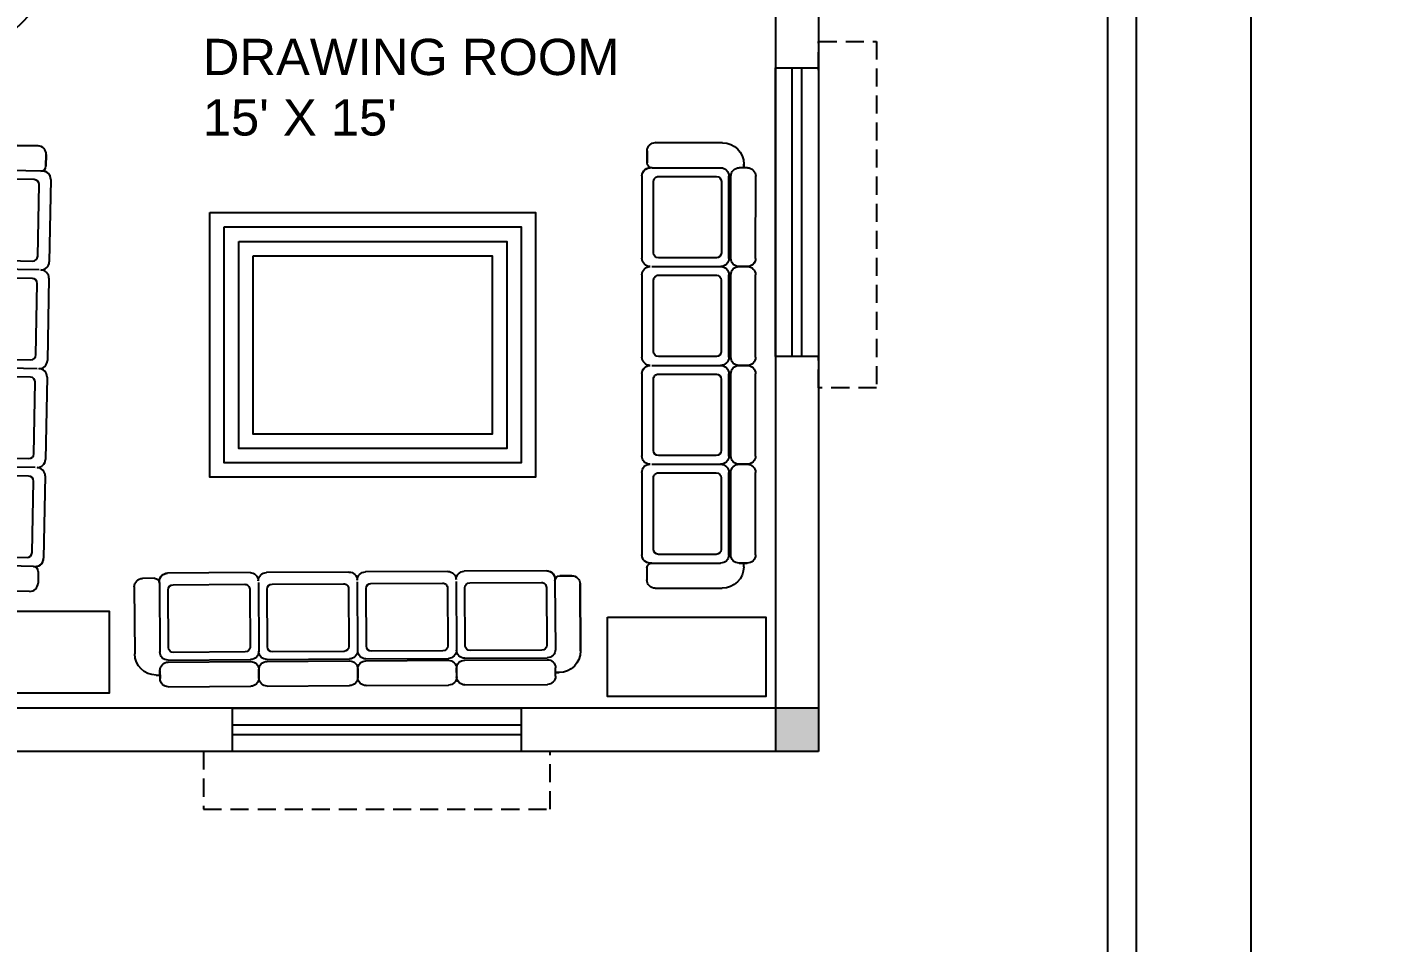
# Model space of a CAD drawing. Header units: inches. Extents: x 0 to 2330, y 0 to 1444.
# Drawn here: x 842.5 to 1122.8, y 446 to 636.3 of the extents above; entities that cross this region are included whole.
import ezdxf

# ---------------------------------------------------------------- set-up
doc = ezdxf.new("R2010")
doc.units = ezdxf.units.IN
doc.header["$MEASUREMENT"] = 0
doc.linetypes.add('HIDDEN', pattern=[0.375, 0.25, -0.125])
for name, color, linetype in [('BOUNDRY WALL', 41, 'Continuous'), ('CHAJJA', 31, 'HIDDEN'), ('dIMENSIONS', 40, 'Continuous'), ('DOOR', 1, 'Continuous'), ('FURNITURE', 63, 'Continuous'), ('WALLS', 7, 'Continuous'), ('WINDOW', 80, 'Continuous')]:
    doc.layers.add(name, color=color, linetype=linetype)
doc.styles.get("Standard").update_dxf_attribs({"font": 'arial.ttf'})
doc.dimstyles.get("Standard").update_dxf_attribs({"dimtxt": 8, "dimasz": 0.18, "dimexe": 0.18, "dimexo": 0.0625, "dimgap": 0.09, "dimtad": 0, "dimtih": 1, "dimtoh": 1, "dimdec": 4, "dimzin": 0, "dimdsep": 46, "dimtxsty": 'Standard', "dimcen": 0.09, "dimadec": 0, "dimazin": 0, "dimtfac": 1, "dimtdec": 4, "dimtofl": 0, "dimtmove": 0, "dimatfit": 3, "dimfxl": 1, "dimtolj": 1, "dimtzin": 0, "dimarcsym": 0})

# ---------------------------------------------------------------- blocks, each defined once
blk = doc.blocks.new('DOORS')
at = {"layer": 'DOOR'}
blk.add_line((3186.14, 3188.71), (3187.61, 3188.71), dxfattribs=at)
for points in [[(3187.61, 3187.94), (3187.61, 3152.88), (3186.14, 3152.88), (3186.14, 3188.71)], [(3186.14, 3187.94), (3186.14, 3188.71), (3188.32, 3188.71), (3188.32, 3187.94), (3187.61, 3187.94)]]:
    blk.add_lwpolyline(points, dxfattribs=at)
blk.add_arc((3182.04, 3187.61), 34.82, 178.1926, 276.7938, dxfattribs=at)
blk = doc.blocks.new('WINDOE')
for p, q in [((3462.97, 3398.72), (3471.97, 3398.72)), ((3462.97, 3338.72), (3462.97, 3398.72)), ((3466.47, 3398.72), (3466.47, 3338.72)), ((3468.47, 3398.72), (3468.47, 3338.72)), ((3471.97, 3398.72), (3471.97, 3338.72)), ((3471.97, 3338.72), (3462.97, 3338.72))]:
    blk.add_line(p, q)
blk = doc.blocks.new('A$C4DDE20F0')
for p, q in [((0.2023, 0.6896), (0.7023, 0.6896)), ((0.2023, 0.6896), (0.7023, 0.6896)), ((0.8023, 0.6896), (1.3023, 0.6896)), ((0.8023, 0.6896), (1.3023, 0.6896)), ((1.4023, 0.6896), (1.9023, 0.6896)), ((1.4023, 0.6896), (1.9023, 0.6896)), ((2.002, 0.6896), (2.502, 0.6896)), ((2.002, 0.6896), (2.502, 0.6896)), ((0.13, 0.618), (0.15, 0.618)), ((0.13, 0.618), (0.1524, 0.618)), ((0.1523, 0.5896), (0.1523, 0.6396)), ((0.1524, 0.6396), (0.1524, 0.5896)), ((0.1524, 0.618), (0.1524, 0.6396)), ((0.7523, 0.5896), (0.7523, 0.6396)), ((0.7524, 0.6396), (0.7524, 0.5896)), ((1.352, 0.5896), (1.352, 0.6396)), ((1.3523, 0.6396), (1.3523, 0.5896)), ((1.952, 0.5896), (1.952, 0.6396)), ((1.9523, 0.6396), (1.9523, 0.5896)), ((2.552, 0.6396), (2.552, 0.5896)), ((2.552, 0.6396), (2.552, 0.618)), ((2.552, 0.618), (2.5743, 0.618)), ((2.5743, 0.618), (2.5543, 0.618)), ((0.2023, 0.5396), (0.7023, 0.5396)), ((0.2025, 0.5276), (0.7023, 0.5276)), ((0.8023, 0.5396), (1.3023, 0.5396)), ((0.8025, 0.5276), (1.3023, 0.5276)), ((1.4023, 0.5396), (1.9023, 0.5396)), ((1.4025, 0.5276), (1.9023, 0.5276)), ((2.002, 0.5396), (2.502, 0.5396)), ((2.0023, 0.5276), (2.502, 0.5276)), ((0, 0.0808), (0, 0.488)), ((0, 0.0808), (0, 0.488)), ((0.1524, 0.0608), (0.1524, 0.4776)), ((0.1525, 0.0608), (0.1525, 0.4776)), ((0.2055, 0.4515), (0.2055, 0.1005)), ((0.6698, 0.4815), (0.2355, 0.4815)), ((0.6998, 0.1005), (0.6998, 0.4515)), ((0.7524, 0.0608), (0.7524, 0.4776)), ((0.7525, 0.0608), (0.7525, 0.4776)), ((0.8055, 0.4515), (0.8055, 0.1005)), ((1.2698, 0.4815), (0.8355, 0.4815)), ((1.2998, 0.1005), (1.2998, 0.4515)), ((1.3523, 0.0608), (1.3523, 0.4776)), ((1.3523, 0.0608), (1.3523, 0.4776)), ((1.4055, 0.4515), (1.4055, 0.1005)), ((1.8698, 0.4815), (1.4355, 0.4815)), ((1.8998, 0.1005), (1.8998, 0.4515)), ((1.9523, 0.0608), (1.9523, 0.4776)), ((1.9523, 0.0608), (1.9523, 0.4776)), ((2.0053, 0.4515), (2.0053, 0.1005)), ((2.4696, 0.4815), (2.0353, 0.4815)), ((2.4996, 0.1005), (2.4996, 0.4515)), ((2.552, 0.0608), (2.552, 0.4776)), ((2.7043, 0.0808), (2.7043, 0.488)), ((2.7043, 0.488), (2.7043, 0.0808)), ((0.1224, 0.0308), (0.05, 0.0308)), ((0.1224, 0.0308), (0.05, 0.0308)), ((0.7023, 0), (0.2025, 0)), ((0.7023, 0), (0.2025, 0)), ((0.2355, 0.0705), (0.6698, 0.0705)), ((1.3023, 0), (0.8025, 0)), ((1.3023, 0), (0.8025, 0)), ((0.8355, 0.0705), (1.2698, 0.0705)), ((1.9023, 0), (1.4025, 0)), ((1.9023, 0), (1.4025, 0)), ((1.4355, 0.0705), (1.8698, 0.0705)), ((2.502, 0), (2.0023, 0)), ((2.502, 0), (2.0023, 0)), ((2.0353, 0.0705), (2.4696, 0.0705)), ((2.582, 0.0308), (2.6543, 0.0308)), ((2.6543, 0.0308), (2.582, 0.0308))]:
    blk.add_line(p, q)
for centre, radius, start, end in [((0.2023, 0.6396), 0.05, 90, 180), ((0.2022, 0.6398), 0.0499, 89.92957, 180.17003), ((0.7023, 0.6396), 0.05, 0, 90), ((0.7023, 0.6396), 0.05, 0, 90), ((0.8023, 0.6396), 0.05, 90, 180), ((0.8023, 0.6396), 0.05, 90, 180), ((1.3023, 0.6396), 0.05, 0, 90), ((1.3023, 0.6396), 0.05, 0, 90), ((1.4023, 0.6396), 0.05, 90, 180), ((1.4023, 0.6396), 0.05, 90, 180), ((1.9023, 0.6396), 0.05, 0, 90), ((1.9023, 0.6396), 0.05, 0, 90), ((2.002, 0.6396), 0.05, 90, 180), ((2.0018, 0.6401), 0.0495, 89.78056, 180.52978), ((2.502, 0.6396), 0.05, 0, 90), ((2.502, 0.6396), 0.05, 0, 90), ((0.13, 0.488), 0.13, 90, 180), ((0.13, 0.488), 0.13, 90, 180), ((0.2023, 0.5896), 0.05, 180, 270), ((0.7023, 0.5896), 0.05, 270, 0), ((0.8023, 0.5896), 0.05, 180, 270), ((1.3023, 0.5896), 0.05, 270, 0), ((1.4023, 0.5896), 0.05, 180, 270), ((1.9023, 0.5896), 0.05, 270, 0), ((2.002, 0.5896), 0.05, 180, 270), ((2.502, 0.5896), 0.05, 270, 0), ((2.5743, 0.488), 0.13, 0, 90), ((2.5743, 0.488), 0.13, 0, 90), ((0.2025, 0.4776), 0.05, 90, 180), ((0.7023, 0.4776), 0.05, 0, 90), ((0.8025, 0.4776), 0.05, 90, 180), ((1.3023, 0.4776), 0.05, 0, 90), ((1.4025, 0.4776), 0.05, 90, 180), ((1.9023, 0.4776), 0.05, 0, 90), ((2.0023, 0.4776), 0.05, 90, 180), ((2.502, 0.4776), 0.05, 0, 90), ((0.2355, 0.4515), 0.03, 90, 180), ((0.6698, 0.4515), 0.03, 0, 90), ((0.8355, 0.4515), 0.03, 90, 180), ((1.2698, 0.4515), 0.03, 0, 90), ((1.4355, 0.4515), 0.03, 90, 180), ((1.8698, 0.4515), 0.03, 0, 90), ((2.0353, 0.4515), 0.03, 90, 180), ((2.4696, 0.4515), 0.03, 0, 90), ((0.2355, 0.1005), 0.03, 180, 270), ((0.6698, 0.1005), 0.03, 270, 0), ((0.8355, 0.1005), 0.03, 180, 270), ((1.2698, 0.1005), 0.03, 270, 0), ((1.4355, 0.1005), 0.03, 180, 270), ((1.8698, 0.1005), 0.03, 270, 0), ((2.0353, 0.1005), 0.03, 180, 270), ((2.4696, 0.1005), 0.03, 270, 0), ((0.05, 0.0808), 0.05, 180, 270), ((0.05, 0.0808), 0.05, 180, 270), ((0.1224, 0.0608), 0.03, 270, 0), ((0.1224, 0.0608), 0.03, 270, 0), ((0.2032, 0.0517), 0.0517, 169.87446, 269.22898), ((0.2025, 0.05), 0.05, 180, 270), ((0.7023, 0.05), 0.05, 270, 0), ((0.7023, 0.05), 0.05, 270, 0), ((0.8027, 0.0505), 0.0505, 180.52693, 269.78174), ((0.8025, 0.05), 0.05, 180, 270), ((1.3023, 0.05), 0.05, 270, 0), ((1.3021, 0.0505), 0.0505, 270.21826, 359.47307), ((1.4025, 0.05), 0.05, 180, 270), ((1.4025, 0.05), 0.05, 180, 270), ((1.9023, 0.05), 0.05, 270, 0), ((1.9023, 0.05), 0.05, 270, 0), ((2.0023, 0.05), 0.05, 180, 270), ((2.0023, 0.05), 0.05, 180, 270), ((2.5014, 0.0514), 0.0515, 270.66733, 10.43499), ((2.502, 0.05), 0.05, 270, 0), ((2.582, 0.0608), 0.03, 180, 270), ((2.582, 0.0608), 0.03, 180, 270), ((2.6543, 0.0808), 0.05, 270, 0), ((2.6543, 0.0808), 0.05, 270, 0)]:
    blk.add_arc(centre, radius, start, end)
blk = doc.blocks.new('*D33')
at = {"color": 0, "lineweight": -2, "transparency": 16777216}
for p, q in [((1073.06, 1415.61), (1097.01, 1415.61)), ((1096.83, 1415.43), (1096.83, 879.79)), ((1096.83, 335.79), (1096.83, 871.44)), ((1073.06, 335.61), (1097.01, 335.61))]:
    blk.add_line(p, q, dxfattribs=at)
at = {"color": 0, "transparency": 16777216}
for points in [[(1096.8, 1415.43), (1096.86, 1415.43), (1096.83, 1415.61)], [(1096.8, 335.79), (1096.86, 335.79), (1096.83, 335.61)]]:
    blk.add_solid(points, dxfattribs=at)
at = {"layer": 'Defpoints', "color": 0, "transparency": 16777216}
for p in [(1072.99, 1415.61), (1072.99, 335.61), (1096.83, 335.61)]:
    blk.add_point(p, dxfattribs=at)
at = {"color": 0, "transparency": 16777216, "insert": (1096.83, 875.61), "char_height": 8, "attachment_point": 5}
blk.add_mtext('\\A1;1080.0000', dxfattribs=at)

msp = doc.modelspace()

# ---------------------------------------------------------------- hatches: boundary and pattern name
at = {"layer": 'WALLS'}
h = msp.add_hatch(color=1, dxfattribs=at)
h.paths.add_polyline_path([(1006.99429, 494.61423), (997.99429, 494.61423), (997.99429, 485.61423), (1006.99429, 485.61423)])
h.paths.add_polyline_path([(817.99429, 494.61423), (808.99429, 494.61423), (805.99429, 494.61423), (805.99429, 485.61423), (817.99429, 485.61423)])
h.paths.add_polyline_path([(728.01762, 621.85609), (710.01762, 621.85609), (709.99456, 612.85609), (718.99429, 612.85609), (719.01762, 612.85609), (728.01762, 612.85609)])
h.paths.add_polyline_path([(700.99429, 812.61423), (691.99429, 812.61423), (691.99429, 803.61423), (700.99429, 803.61423)])
h.paths.add_polyline_path([(547.99429, 812.61423), (538.99429, 812.61423), (538.99429, 803.61423), (547.99429, 803.61423)])
h.paths.add_polyline_path([(547.99429, 917.61423), (538.99429, 917.61423), (538.99429, 908.61423), (547.99429, 908.61423)])
h.paths.add_polyline_path([(1006.99429, 1349.61423), (997.99429, 1349.61423), (997.99429, 1340.61423), (1006.99429, 1340.61423)])
h.paths.add_polyline_path([(829.99429, 1349.61423), (820.99429, 1349.61423), (820.99429, 1340.61423), (829.99429, 1340.61423)])
h.paths.add_polyline_path([(547.99429, 1349.61423), (538.99429, 1349.61423), (538.99429, 1340.61423), (547.99429, 1340.61423)])
h.paths.add_polyline_path([(640.99429, 1256.61423), (634.99429, 1256.61423), (634.99429, 1250.61423), (640.99429, 1250.61423)])

# ---------------------------------------------------------------- linework, layer by layer
at = {"layer": 'BOUNDRY WALL'}
for p, q in [((1072.99429, 1415.61423), (1072.99429, 335.61423)), ((1066.99429, 1409.61423), (1066.99429, 341.61423))]:
    msp.add_line(p, q, dxfattribs=at)
at = {"layer": 'CHAJJA', "ltscale": 15}
for p, q in [((1006.99429, 627.27398), (1006.99429, 633.27398)), ((1006.99429, 633.27398), (1018.99429, 633.27398)), ((1018.99429, 633.27398), (1018.99429, 561.27398)), ((1006.99429, 561.27398), (1006.99429, 567.77398)), ((1018.99429, 561.27398), (1006.99429, 561.27398)), ((885.1769, 485.61423), (879.1769, 485.61423)), ((879.1769, 485.61423), (879.1769, 473.61423)), ((951.1769, 485.61423), (945.1769, 485.61423)), ((951.1769, 473.61423), (951.1769, 485.61423)), ((879.1769, 473.61423), (951.1769, 473.61423))]:
    msp.add_line(p, q, dxfattribs=at)
at = {"layer": 'FURNITURE'}
for points in [[(880.47861, 597.69783), (948.17386, 597.69783), (948.17386, 542.63651), (880.47861, 542.63651)], [(883.47861, 594.69783), (945.17386, 594.69783), (945.17386, 545.63651), (883.47861, 545.63651)], [(886.47861, 591.69783), (942.17386, 591.69783), (942.17386, 548.63651), (886.47861, 548.63651)], [(889.47861, 588.69783), (939.17386, 588.69783), (939.17386, 551.63651), (889.47861, 551.63651)], [(826.68584, 514.79912), (859.57194, 514.79912), (859.57194, 497.78449), (826.68584, 497.78449)], [(963.08861, 513.58667), (996.03042, 513.58667), (996.03042, 497.04957), (963.08861, 497.04957)]]:
    msp.add_lwpolyline(points, close=True, dxfattribs=at)
at = {"layer": 'WALLS'}
for p, q in [((1006.99429, 1349.61423), (1006.99429, 485.61423)), ((997.99429, 674.61423), (997.99429, 485.61423)), ((1006.99429, 494.61423), (808.99429, 494.61423)), ((1006.99429, 485.61423), (805.99429, 485.61423))]:
    msp.add_line(p, q, dxfattribs=at)

# ---------------------------------------------------------------- block references
at = {"layer": 'DOOR', "xscale": 1.135567925333826, "yscale": 1.135567925333826, "zscale": 1.135567925333826, "rotation": 90.00000000000001}
msp.add_blockref('DOORS', (4433.61439, -2947.94481), dxfattribs=at)
at = {"layer": 'FURNITURE', "zscale": 34.25234909193009}
for p, xscale, yscale, rotation in [((845.80905, 518.86344), 34.25234909193009, 34.25234909193009, 88.90997620931576), ((970.25234, 519.58501), -34.25234909193009, 34.25234909193008, 269.9786646946139), ((864.77895, 522.66919), -34.25234909193009, 34.25234909193009, 180.3546394369525)]:
    msp.add_blockref('A$C4DDE20F0', p, dxfattribs=dict(at, xscale=xscale, yscale=yscale, rotation=rotation))
at = {"layer": 'WINDOW'}
for p, rotation in [((4469.96367, 3966.49809), 180), ((-2453.54721, 3957.5836), 270)]:
    msp.add_blockref('WINDOE', p, dxfattribs=dict(at, rotation=rotation))

# ---------------------------------------------------------------- texts
at = {"layer": 'dIMENSIONS', "insert": (879.02661, 633.80474), "char_height": 7.5391995, "attachment_point": 1}
msp.add_mtext_dynamic_manual_height_columns("DRAWING ROOM\\P15' X 15'", width=154.5109132, gutter_width=37.696, heights=[0], dxfattribs=at)

# ---------------------------------------------------------------- dimensions: what is measured, and where the dimension line sits
dim = msp.add_linear_dim(base=(1096.83239, 335.61423), p1=(1072.99429, 1415.61423), p2=(1072.99429, 335.61423), angle=90, dimstyle='Standard')
dim.commit()
dim.dimension.update_dxf_attribs({"geometry": '*D33', "text_midpoint": (1096.83239, 875.61423)})

doc.saveas('drawing.dxf')
